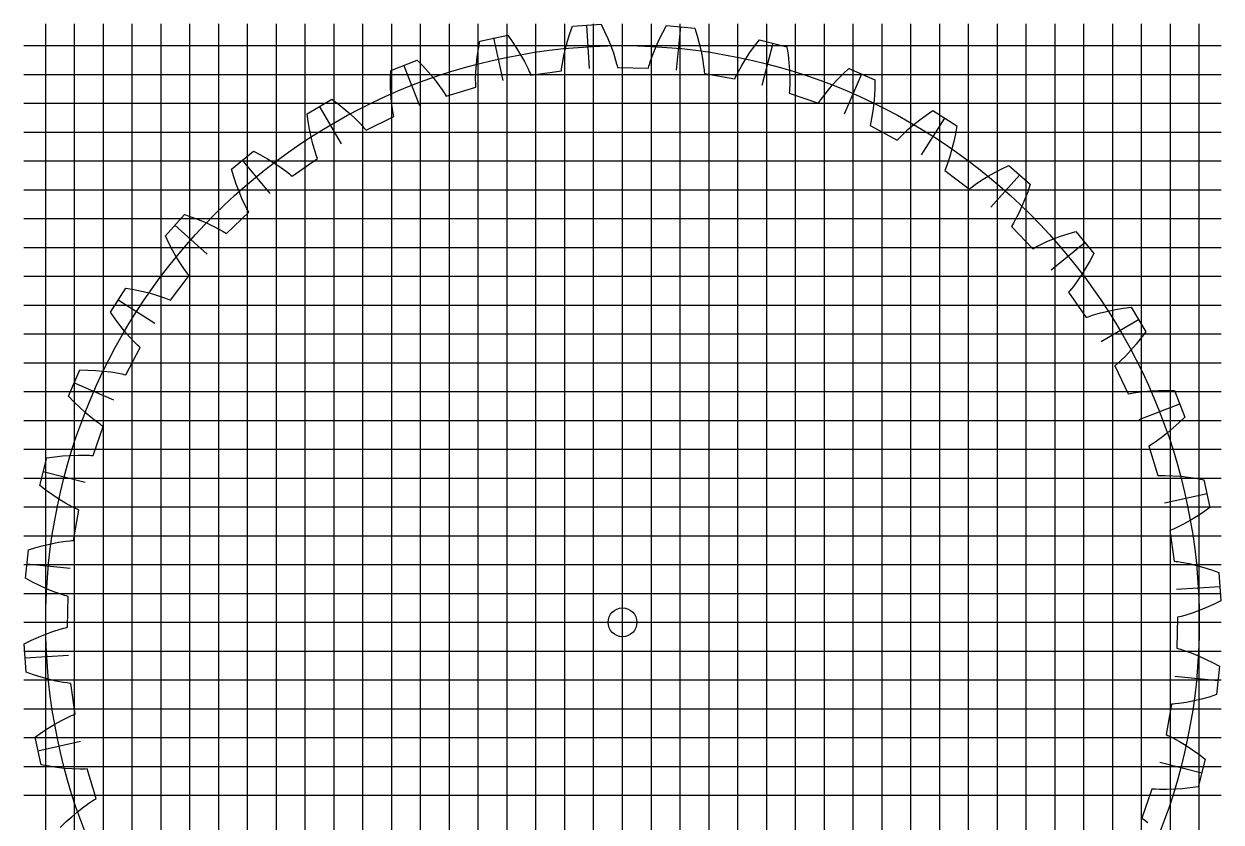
# Model space of a CAD drawing. Extents: x 0 to 41.5, y 0 to 41.5.
# Drawn here: x 0 to 41.51, y 13.83 to 41.51 of the extents above; entities that cross this region are included whole.
import ezdxf

# ---------------------------------------------------------------- set-up
doc = ezdxf.new("R2010")
doc.units = 0

msp = doc.modelspace()

# ---------------------------------------------------------------- linework, layer by layer
at = {"layer": 'a'}
for p, q in [((20.75367, 13.83578), (20.75367, 27.67156)), ((13.83578, 20.75367), (27.67156, 20.75367))]:
    msp.add_line(p, q, dxfattribs=at)
msp.add_lwpolyline([(1.25847, 13.63665), (1.45602, 13.82901), (1.65741, 14.01238), (1.8627, 14.18623), (2.07199, 14.34983), (2.28549, 14.50218), (2.39393, 14.57368), (2.4486, 14.60816), (2.50359, 14.64172), (2.19163, 15.6672), (2.12727, 15.66446), (2.06266, 15.66265), (1.93277, 15.66165), (1.6706, 15.6693), (1.40566, 15.68864), (1.13834, 15.71871), (0.86894, 15.75887), (0.59774, 15.80863), (0.38514, 16.77399), (0.61035, 16.93308), (0.83795, 17.08269), (1.0679, 17.22228), (1.30021, 17.35113), (1.53492, 17.4682), (1.65321, 17.52186), (1.7126, 17.54736), (1.77216, 17.57191), (1.62446, 18.63357), (1.56046, 18.64093), (1.49637, 18.64925), (1.36792, 18.66858), (1.11018, 18.71715), (0.85152, 18.77769), (0.59219, 18.84922), (0.3324, 18.93102), (0.07232, 19.0226), (0.01335, 20.00933), (0.26067, 20.13123), (0.50888, 20.24339), (0.75784, 20.34529), (1.00744, 20.43621), (1.25757, 20.51513), (1.3828, 20.54962), (1.44545, 20.56552), (1.50812, 20.58044), (1.52832, 21.65214), (1.46626, 21.66942), (1.40425, 21.68766), (1.28042, 21.72685), (1.03344, 21.81514), (0.78744, 21.9154), (0.54249, 22.02661), (0.29869, 22.14805), (0.05614, 22.27918), (0.15226, 23.26299), (0.4156, 23.3447), (0.6783, 23.41666), (0.94014, 23.47835), (1.20089, 23.52911), (1.46029, 23.56792), (1.58937, 23.58241), (1.65373, 23.5883), (1.71796, 23.59324), (1.90557, 24.64858), (1.84697, 24.67536), (1.78859, 24.70308), (1.6724, 24.76116), (1.44228, 24.887), (1.21499, 25.02451), (0.99046, 25.17267), (0.76866, 25.33075), (0.54961, 25.49821), (0.79844, 26.45487), (1.07133, 26.49437), (1.34204, 26.52435), (1.61031, 26.54433), (1.87579, 26.55367), (2.13807, 26.55143), (2.26782, 26.54554), (2.33232, 26.54129), (2.39653, 26.53612), (2.74692, 27.54912), (2.69323, 27.58474), (2.6399, 27.62125), (2.53423, 27.69679), (2.32663, 27.85708), (2.12365, 28.02845), (1.92506, 28.20991), (1.73072, 28.40074), (1.54056, 28.60041), (1.93599, 29.50636), (2.21169, 29.50269), (2.48376, 29.48995), (2.75185, 29.46772), (3.01553, 29.43541), (3.27422, 29.39217), (3.40146, 29.36605), (3.4645, 29.35177), (3.52711, 29.33662), (4.03165, 30.28234), (3.9842, 30.32591), (3.93724, 30.37031), (3.84469, 30.46145), (3.66471, 30.65224), (3.49104, 30.85326), (3.32328, 31.06355), (3.16119, 31.28244), (3.00461, 31.50939), (3.53689, 32.34234), (3.80862, 32.29558), (4.07535, 32.24044), (4.33666, 32.17654), (4.59204, 32.10338), (4.84078, 32.0202), (4.96237, 31.9745), (5.0224, 31.95054), (5.08187, 31.92578), (5.72814, 32.78092), (5.68809, 32.83138), (5.64865, 32.88258), (5.5715, 32.98708), (5.42358, 33.20368), (5.2835, 33.42939), (5.1507, 33.66333), (5.02485, 33.90488), (4.90569, 34.15354), (5.56172, 34.89296), (5.8228, 34.80427), (6.07762, 34.70808), (6.32571, 34.60409), (6.5665, 34.49188), (6.79917, 34.37082), (6.91211, 34.30666), (6.96765, 34.2736), (7.02252, 34.23984), (7.79461, 34.98336), (7.76294, 35.03946), (7.732, 35.0962), (7.67214, 35.21148), (7.55993, 35.44855), (7.45688, 35.6934), (7.36232, 35.94524), (7.2758, 36.2035), (7.19701, 36.46773), (7.96063, 37.09542), (8.20462, 36.96699), (8.44125, 36.83212), (8.67003, 36.6906), (8.8903, 36.5421), (9.10117, 36.38613), (9.20268, 36.3051), (9.25236, 36.26375), (9.30127, 36.22183), (10.18017, 36.83541), (10.15767, 36.89577), (10.13598, 36.95666), (10.0949, 37.07988), (10.02116, 37.33159), (9.95768, 37.58954), (9.90367, 37.85307), (9.85862, 38.12169), (9.82214, 38.39499), (10.67455, 38.8955), (10.89544, 38.73048), (11.10806, 38.56025), (11.31188, 38.38468), (11.50621, 38.20356), (11.69008, 38.01652), (11.77767, 37.9206), (11.82027, 37.872), (11.86203, 37.82294), (12.82608, 38.29148), (12.81331, 38.35462), (12.80141, 38.41815), (12.78011, 38.54628), (12.74665, 38.80642), (12.7243, 39.07113), (12.71219, 39.33986), (12.70971, 39.61222), (12.71643, 39.88787), (13.63665, 40.24887), (13.82901, 40.05132), (14.01238, 39.84993), (14.18623, 39.64464), (14.34983, 39.43534), (14.50218, 39.22184), (14.57368, 39.11341), (14.60816, 39.05873), (14.64172, 39.00375), (15.6672, 39.3157), (15.66446, 39.38007), (15.66265, 39.44467), (15.66165, 39.57456), (15.6693, 39.83673), (15.68864, 40.10168), (15.71871, 40.369), (15.75887, 40.63839), (15.80863, 40.90959), (16.77399, 41.1222), (16.93308, 40.89699), (17.08269, 40.66939), (17.22228, 40.43943), (17.35113, 40.20712), (17.4682, 39.97242), (17.52186, 39.85413), (17.54736, 39.79474), (17.57191, 39.73518), (18.63357, 39.88287), (18.64093, 39.94687), (18.64925, 40.01097), (18.66858, 40.13941), (18.71715, 40.39716), (18.77769, 40.65582), (18.84922, 40.91514), (18.93102, 41.17494), (19.0226, 41.43502), (20.00933, 41.49398), (20.13123, 41.24666), (20.24339, 40.99846), (20.34529, 40.7495), (20.43621, 40.49989), (20.51513, 40.24976), (20.54962, 40.12454), (20.56552, 40.06189), (20.58044, 39.99922), (21.65214, 39.97902), (21.66942, 40.04108), (21.68766, 40.10308), (21.72685, 40.22692), (21.81514, 40.4739), (21.9154, 40.7199), (22.02661, 40.96484), (22.14805, 41.20864), (22.27918, 41.45119), (23.26299, 41.35508), (23.3447, 41.09173), (23.41666, 40.82904), (23.47835, 40.5672), (23.52911, 40.30645), (23.56792, 40.04705), (23.58241, 39.91797), (23.5883, 39.85361), (23.59324, 39.78937), (24.64858, 39.60177), (24.67536, 39.66036), (24.70308, 39.71875), (24.76116, 39.83493), (24.887, 40.06506), (25.02451, 40.29235), (25.17267, 40.51688), (25.33075, 40.73868), (25.49821, 40.95773), (26.45487, 40.70889), (26.49437, 40.43601), (26.52435, 40.16529), (26.54433, 39.89703), (26.55367, 39.63155), (26.55143, 39.36927), (26.54554, 39.23951), (26.54129, 39.17502), (26.53612, 39.11081), (27.54912, 38.76042), (27.58474, 38.8141), (27.62125, 38.86744), (27.69679, 38.9731), (27.85708, 39.18071), (28.02845, 39.38369), (28.20991, 39.58228), (28.40074, 39.77662), (28.60041, 39.96677), (29.50636, 39.57135), (29.50269, 39.29564), (29.48995, 39.02357), (29.46772, 38.75548), (29.43541, 38.49181), (29.39217, 38.23311), (29.36605, 38.10587), (29.35177, 38.04284), (29.33662, 37.98022), (30.28234, 37.47568), (30.32591, 37.52313), (30.37031, 37.5701), (30.46145, 37.66265), (30.65224, 37.84262), (30.85326, 38.01629), (31.06355, 38.18405), (31.28244, 38.34615), (31.50939, 38.50273), (32.34234, 37.97045), (32.29558, 37.69871), (32.24044, 37.43198), (32.17654, 37.17067), (32.10338, 36.9153), (32.0202, 36.66655), (31.9745, 36.54496), (31.95054, 36.48494), (31.92578, 36.42547), (32.78092, 35.77919), (32.83138, 35.81925), (32.88258, 35.85869), (32.98708, 35.93584), (33.20368, 36.08375), (33.42939, 36.22384), (33.66333, 36.35663), (33.90488, 36.48249), (34.15354, 36.60164), (34.89296, 35.94561), (34.80427, 35.68454), (34.70808, 35.42972), (34.60409, 35.18162), (34.49188, 34.94084), (34.37082, 34.70816), (34.30666, 34.59522), (34.2736, 34.53969), (34.23984, 34.48482), (34.98336, 33.71273), (35.03946, 33.74439), (35.0962, 33.77534), (35.21148, 33.83519), (35.44855, 33.9474), (35.6934, 34.05045), (35.94524, 34.14502), (36.2035, 34.23154), (36.46773, 34.31033), (37.09542, 33.5467), (36.96699, 33.30271), (36.83212, 33.06608), (36.6906, 32.83731), (36.5421, 32.61704), (36.38613, 32.40617), (36.3051, 32.30466), (36.26375, 32.25497), (36.22183, 32.20606), (36.83541, 31.32717), (36.89577, 31.34967), (36.95666, 31.37135), (37.07988, 31.41244), (37.33159, 31.48618), (37.58954, 31.54966), (37.85307, 31.60366), (38.12169, 31.64872), (38.39499, 31.6852), (38.8955, 30.83279), (38.73048, 30.61189), (38.56025, 30.39927), (38.38468, 30.19545), (38.20356, 30.00113), (38.01652, 29.81725), (37.9206, 29.72966), (37.872, 29.68706), (37.82294, 29.64531), (38.29148, 28.68125), (38.35462, 28.69403), (38.41815, 28.70593), (38.54628, 28.72723), (38.80642, 28.76069), (39.07113, 28.78303), (39.33986, 28.79515), (39.61222, 28.79763), (39.88787, 28.7909), (40.24887, 27.87069), (40.05132, 27.67833), (39.84993, 27.49496), (39.64464, 27.32111), (39.43534, 27.15751), (39.22184, 27.00516), (39.11341, 26.93365), (39.05873, 26.89918), (39.00375, 26.86562), (39.3157, 25.84013), (39.38007, 25.84288), (39.44467, 25.84469), (39.57456, 25.84568), (39.83673, 25.83803), (40.10168, 25.8187), (40.369, 25.78862), (40.63839, 25.74846), (40.90959, 25.6987), (41.1222, 24.73334), (40.89699, 24.57426), (40.66939, 24.42465), (40.43943, 24.28506), (40.20712, 24.15621), (39.97242, 24.03913), (39.85413, 23.98547), (39.79474, 23.95998), (39.73518, 23.93543), (39.88287, 22.87377), (39.94687, 22.86641), (40.01097, 22.85809), (40.13941, 22.83875), (40.39716, 22.79019), (40.65582, 22.72964), (40.91514, 22.65812), (41.17494, 22.57631), (41.43502, 22.48474), (41.49398, 21.49801), (41.24666, 21.37611), (40.99846, 21.26395), (40.7495, 21.16205), (40.49989, 21.07113), (40.24976, 20.99221), (40.12454, 20.95771), (40.06189, 20.94182), (39.99922, 20.92689), (39.97902, 19.8552), (40.04108, 19.83792), (40.10308, 19.81968), (40.22692, 19.78048), (40.4739, 19.6922), (40.7199, 19.59193), (40.96484, 19.48072), (41.20864, 19.35928), (41.45119, 19.22815), (41.35508, 18.24434), (41.09173, 18.16264), (40.82904, 18.09068), (40.5672, 18.02898), (40.30645, 17.97823), (40.04705, 17.93941), (39.91797, 17.92493), (39.85361, 17.91903), (39.78937, 17.91409), (39.60177, 16.85875), (39.66036, 16.83198), (39.71875, 16.80426), (39.83493, 16.74618), (40.06506, 16.62034), (40.29235, 16.48283), (40.51688, 16.33467), (40.73868, 16.17659), (40.95773, 16.00913), (40.70889, 15.05247), (40.43601, 15.01296), (40.16529, 14.98299), (39.89703, 14.96301), (39.63155, 14.95367), (39.36927, 14.95591), (39.23951, 14.9618), (39.17502, 14.96604), (39.11081, 14.97121), (38.76042, 13.95821), (38.8141, 13.9226), (38.86744, 13.88609), (38.9731, 13.81055)], dxfattribs=at)
msp.add_circle((20.75367, 20.75367), 0.5, dxfattribs=at)
at = {"layer": 'b'}
for p, q in [((0.75367, 0), (0.75367, 41.50734)), ((1.75367, 0), (1.75367, 41.50734)), ((2.75367, 0), (2.75367, 41.50734)), ((3.75367, 0), (3.75367, 41.50734)), ((4.75367, 0), (4.75367, 41.50734)), ((5.75367, 0), (5.75367, 41.50734)), ((6.75367, 0), (6.75367, 41.50734)), ((7.75367, 0), (7.75367, 41.50734)), ((8.75367, 0), (8.75367, 41.50734)), ((9.75367, 0), (9.75367, 41.50734)), ((10.75367, 0), (10.75367, 41.50734)), ((11.75367, 0), (11.75367, 41.50734)), ((12.75367, 0), (12.75367, 41.50734)), ((13.75367, 0), (13.75367, 41.50734)), ((14.75367, 0), (14.75367, 41.50734)), ((15.75367, 0), (15.75367, 41.50734)), ((16.75367, 0), (16.75367, 41.50734)), ((17.75367, 0), (17.75367, 41.50734)), ((18.75367, 0), (18.75367, 41.50734)), ((19.75367, 0), (19.75367, 41.50734)), ((20.75367, 0), (20.75367, 41.50734)), ((21.75367, 0), (21.75367, 41.50734)), ((22.75367, 0), (22.75367, 41.50734)), ((23.75367, 0), (23.75367, 41.50734)), ((24.75367, 0), (24.75367, 41.50734)), ((25.75367, 0), (25.75367, 41.50734)), ((26.75367, 0), (26.75367, 41.50734)), ((27.75367, 0), (27.75367, 41.50734)), ((28.75367, 0), (28.75367, 41.50734)), ((29.75367, 0), (29.75367, 41.50734)), ((30.75367, 0), (30.75367, 41.50734)), ((31.75367, 0), (31.75367, 41.50734)), ((32.75367, 0), (32.75367, 41.50734)), ((33.75367, 0), (33.75367, 41.50734)), ((34.75367, 0), (34.75367, 41.50734)), ((35.75367, 0), (35.75367, 41.50734)), ((36.75367, 0), (36.75367, 41.50734)), ((37.75367, 0), (37.75367, 41.50734)), ((38.75367, 0), (38.75367, 41.50734)), ((39.75367, 0), (39.75367, 41.50734)), ((40.75367, 0), (40.75367, 41.50734)), ((0, 40.75367), (41.50734, 40.75367)), ((0, 39.75367), (41.50734, 39.75367)), ((0, 38.75367), (41.50734, 38.75367)), ((0, 37.75367), (41.50734, 37.75367)), ((0, 36.75367), (41.50734, 36.75367)), ((0, 35.75367), (41.50734, 35.75367)), ((0, 34.75367), (41.50734, 34.75367)), ((0, 33.75367), (41.50734, 33.75367)), ((0, 32.75367), (41.50734, 32.75367)), ((0, 31.75367), (41.50734, 31.75367)), ((0, 30.75367), (41.50734, 30.75367)), ((0, 29.75367), (41.50734, 29.75367)), ((0, 28.75367), (41.50734, 28.75367)), ((0, 27.75367), (41.50734, 27.75367)), ((0, 26.75367), (41.50734, 26.75367)), ((0, 25.75367), (41.50734, 25.75367)), ((0, 24.75367), (41.50734, 24.75367)), ((0, 23.75367), (41.50734, 23.75367)), ((0, 22.75367), (41.50734, 22.75367)), ((0, 21.75367), (41.50734, 21.75367)), ((0, 20.75367), (41.50734, 20.75367)), ((0, 19.75367), (41.50734, 19.75367)), ((0, 18.75367), (41.50734, 18.75367)), ((0, 17.75367), (41.50734, 17.75367)), ((0, 16.75367), (41.50734, 16.75367)), ((0, 15.75367), (41.50734, 15.75367)), ((0, 14.75367), (41.50734, 14.75367))]:
    msp.add_line(p, q, dxfattribs=at)
at = {"layer": 'c'}
for p, q in [((19.60553, 39.96572), (19.51561, 41.47038)), ((22.62509, 39.9088), (22.77166, 41.40899)), ((16.61424, 39.54958), (16.29005, 41.02164)), ((25.59858, 39.38021), (25.97802, 40.83901)), ((13.72487, 38.67062), (13.17439, 40.07385)), ((28.45276, 38.39298), (29.05574, 39.77446)), ((11.00858, 37.35049), (10.24536, 38.65032)), ((31.11737, 36.97141), (31.92903, 38.24155)), ((8.53224, 35.62169), (7.57508, 36.78612)), ((33.52679, 35.1505), (34.52715, 36.27803)), ((6.35684, 33.52679), (5.22931, 34.52715)), ((35.62169, 32.97509), (36.78612, 33.93225)), ((4.53593, 31.11737), (3.26579, 31.92903)), ((37.35049, 30.49876), (38.65032, 31.26197)), ((3.11436, 28.45276), (1.73288, 29.05574)), ((38.67062, 27.78246), (40.07385, 28.33294)), ((2.12712, 25.59858), (0.66833, 25.97802)), ((39.54958, 24.8931), (41.02164, 25.21729)), ((1.59854, 22.62509), (0.09834, 22.77166)), ((39.96572, 21.9018), (41.47038, 21.99172)), ((1.54161, 19.60553), (0.03696, 19.51561)), ((39.9088, 18.88224), (41.40899, 18.73567)), ((1.95775, 16.61424), (0.48569, 16.29005)), ((39.38021, 15.90876), (40.83901, 15.52932))]:
    msp.add_line(p, q, dxfattribs=at)
msp.add_circle((20.75367, 20.75367), 20, dxfattribs=at)

doc.saveas('drawing.dxf')
